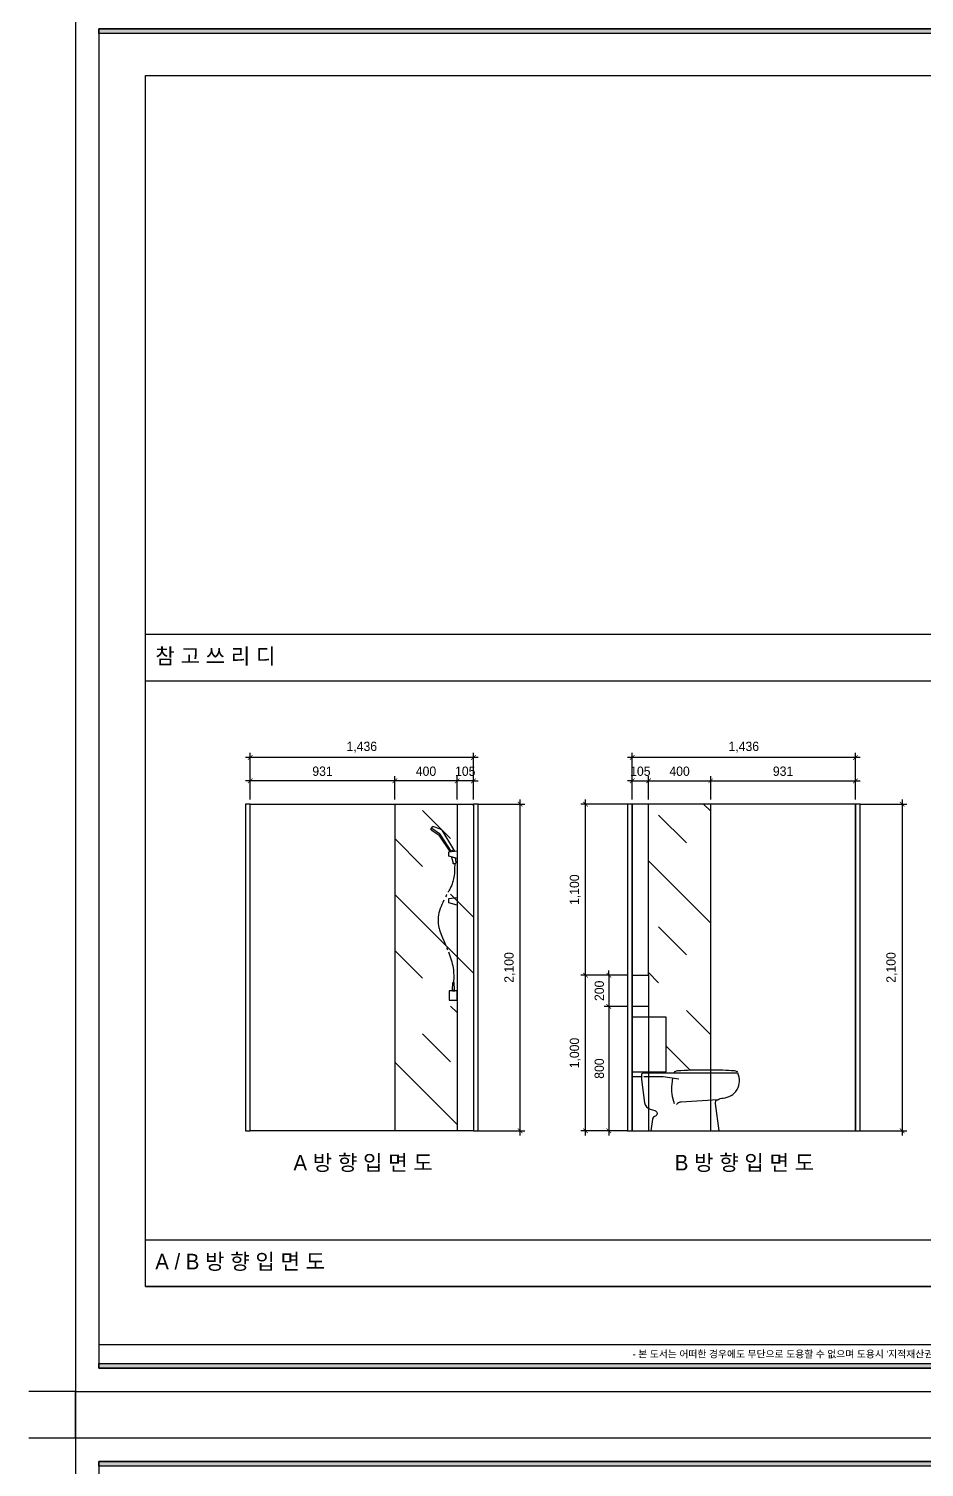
# Model space of a CAD drawing. Header units: millimetres. Extents: x 261942 to 379971, y 117646 to 213875.
# Drawn here: x 340971 to 346731, y 172719 to 181966 of the extents above; entities that cross this region are included whole.
import ezdxf
from ezdxf.enums import TextEntityAlignment as Align

# ---------------------------------------------------------------- set-up
doc = ezdxf.new("R2010")
doc.units = ezdxf.units.MM
doc.header["$LTSCALE"] = 100
doc.header["$PDMODE"] = 3
doc.layers.get('DEFPOINTS').update_dxf_attribs({"color": 248})
for name, color, linetype in [('0-ELC TEXT', 7, 'Continuous'), ('02-WAL', 2, 'Continuous'), ('03-TEXT', 3, 'Continuous'), ('03-WAL NEW', 3, 'Continuous'), ('04-WIN', 4, 'Continuous'), ('08-HAT', 8, 'Continuous'), ('F-SYM', 7, 'Continuous'), ('FORM(YOURNAME)-11', 1, 'Continuous'), ('FU', 4, 'Continuous'), ('IN', 6, 'Continuous'), ('LAXA', 4, 'Continuous')]:
    doc.layers.add(name, color=color, linetype=linetype)
doc.styles.add('HY 울릉도 L', font='')
doc.styles.add('YOURNAME', font='HY울릉도M.TTF')
doc.styles.add('코레일둥고', font='Korail_Round_Gothic_Medium.ttf')
doc.styles.get('HY 울릉도 L').set_extended_font_data('HY울릉도L')
doc.dimstyles.new('30', dxfattribs={"dimscale": 30, "dimtxt": 2, "dimasz": 1, "dimexe": 1, "dimexo": 1, "dimgap": 1, "dimtad": 1, "dimdec": 0, "dimrnd": 0.05, "dimdsep": 46, "dimlunit": 6, "dimtxsty": 'HY 울릉도 L', "dimblk": 'ARCHTICK', "dimcen": 2.5, "dimdle": 1, "dimclrd": 133, "dimclre": 133, "dimclrt": 30, "dimadec": 0, "dimazin": 0, "dimtfac": 1, "dimtdec": 0, "dimtix": 1, "dimtmove": 2, "dimatfit": 3, "dimldrblk": 'ARCHTICK', "dimfxl": 0, "dimlwd": -1, "dimlwe": -1, "dimarcsym": 0})

# ---------------------------------------------------------------- blocks, each defined once
blk = doc.blocks.new('FORM-PLAN')
at = {"layer": 'FORM(YOURNAME)-11'}
h = blk.add_hatch(color=256, dxfattribs=at)
h.dxf.hatch_style = 1
h.paths.add_polyline_path([(-71444, 55115), (10556, 55115), (10556, 54915), (-71444, 54915)])
h.paths.add_polyline_path([(-71444, -2085), (10556, -2085), (10556, -2285), (-71444, -2285)])
at = {"layer": 'DEFPOINTS', "color": 158}
blk.add_line((1346, -1285), (-71444, -1285), dxfattribs=at)
at = {"layer": 'DEFPOINTS', "color": 1}
for points in [[(-72444, 58115), (-72444, 56115), (-74444, 56115)], [(-72444, -5285), (-72444, -3285), (-74444, -3285)]]:
    blk.add_lwpolyline(points, dxfattribs=at)
at = {"layer": 'DEFPOINTS', "color": 158}
for points in [[(-71444, -2285), (10556, -2285), (10556, 55115), (-71444, 55115)], [(-69444, 53115), (-64, 53115), (-64, 1215), (-69444, 1215)]]:
    blk.add_lwpolyline(points, close=True, dxfattribs=at)
at = {"layer": 'FORM(YOURNAME)-11', "color": 250}
blk.add_lwpolyline([(-72444, -3285), (11556, -3285), (11556, 56115), (-72444, 56115)], close=True, dxfattribs=at)
at = {"layer": 'FORM(YOURNAME)-11'}
for points in [[(-71444, 55115), (10556, 55115), (10556, 54915), (-71444, 54915)], [(-71444, -2085), (10556, -2085), (10556, -2285), (-71444, -2285)]]:
    blk.add_lwpolyline(points, close=True, dxfattribs=at)
at = {"layer": 'FORM(YOURNAME)-11', "color": 1, "style": 'YOURNAME'}
blk.add_text("- 본 도서는 어떠한 경우에도 무단으로 도용할 수 없으며 도용시 '지적재산권' 보호에 관한 법률에 의거, 법적 분쟁이 발생합니다.  또한 본 도서에 관한 모든 저작권은 당사에 있습니다. -", height=300, dxfattribs=at).set_placement((-32990, -1685), align=Align.MIDDLE_CENTER)
at = {"layer": 'FORM(YOURNAME)-11', "color": 3, "style": 'YOURNAME'}
for tag, height, p in [('1', 450, (9905, 18188)), ('2', 450, (9905, 17544)), ('3', 450, (9905, 16257)), ('4', 450, (9905, 14326)), ('5', 515, (9905, 12009)), ('6', 515, (9905, 9757)), ('7', 515, (9905, 7504)), ('8', 515, (9905, 5252)), ('9', 515, (9905, 2999)), ('10', 515, (5655, 811)), ('11', 515, (9905, 747)), ('12', 515, (5655, -1441)), ('13', 515, (9905, -1441))]:
    blk.add_attdef(tag, text='', height=height, dxfattribs=at).set_placement(p, align=Align.MIDDLE_RIGHT)
blk = doc.blocks.new('*U589')
at = {"layer": 'F-SYM', "xscale": 0.15, "yscale": 0.15, "zscale": 0.15}
blk.add_blockref('FORM-PLAN', (352137.4, 173699.1), dxfattribs=at)
blk = doc.blocks.new('A$C287D6775')
for points in [[(85, 582), (121.8, 474.2), (74, 295.4)], [(56.2, 250), (25.7, 148.3), (22.4, 53.5)]]:
    blk.add_spline(points, degree=3)
at = {"layer": 'LAXA', "color": 0}
for p, q in [((20.5, 908), (96.7, 1031.8)), ((106, 1038.8), (156.7, 1055.3)), ((162.7, 1044.7), (113.4, 1011.7)), ((167.4, 1035.9), (115.5, 1001.3)), ((161.1, 1053.5), (168.7, 1041.4)), ((37.2, 898.3), (107.9, 1006.4)), ((45.5, 894.8), (114.4, 1000.2)), ((113.4, 1011.7), (107.9, 1006.4)), ((53.5, 892.7), (0, 900.1)), ((0, 851.5), (53.5, 865.4)), ((6.7, 824.8), (11, 853.9)), ((20.5, 908), (17.5, 898)), ((20.5, 908), (36.9, 895.8)), ((35.1, 859.2), (25.5, 820.3)), ((53.5, 865.4), (53.5, 892.7)), ((10.3, 819.3), (19.2, 816.7)), ((53.5, 592.7), (0, 600.1)), ((0, 551.5), (53.5, 565.4)), ((53.5, 565.4), (53.5, 592.7)), ((29.9, 5), (14.9, 5)), ((14.9, 5), (14.9, 0.7)), ((29.9, 0), (14.9, 0)), ((16, 5), (18.1, 53.5)), ((26.7, 53.5), (18.1, 53.5)), ((28.8, 5), (26.7, 53.5)), ((29.9, 5), (29.9, 0.7))]:
    blk.add_line(p, q, dxfattribs=at)
for points in [[(14.7, 818), (16.7, 785), (16.7, 768.7), (17.5, 754.2), (18.7, 741.5), (20.4, 730.3), (22.4, 720.3), (24.7, 711.3), (27, 703.1), (29.4, 695.5), (31.8, 688.4), (34.3, 681.8), (36.8, 675.5), (39.4, 669.5), (42.1, 663.7), (44.8, 658.1), (47.7, 652.5), (50.6, 647), (53.7, 641.4), (57, 635.6), (58.3, 633.3)], [(66.7, 618.5), (67.4, 617.2), (71.2, 610.4), (74.4, 604.6)], [(68.5, 278.6), (66.9, 274.8), (63.9, 267.4), (62.2, 263.2)]]:
    blk.add_lwpolyline(points, dxfattribs=at)
for centre, radius, start, end in [((109.7, 1024.2), 15, 104.07441, 149.75149), ((157.7, 1051.4), 4, 32.11225, 104.07441), ((165.3, 1039.3), 4, 302.11225, 32.11225), ((117.6, 997.9), 4, 122.11225, 145.12758), ((11.7, 824.1), 5, 171.63422, 253.68692), ((20.6, 821.5), 5, 253.68692, 346.14119)]:
    blk.add_arc(centre, radius, start, end, dxfattribs=at)
blk = doc.blocks.new('A$C03502E79')
at = {"layer": 'FU'}
for p, q in [((470.7, 730.3), (690.2, 730.3)), ((470.7, 380), (470.7, 730.3)), ((685.2, 380), (470.7, 380)), ((690.2, 350), (630.2, 350))]:
    blk.add_line(p, q, dxfattribs=at)
for points in [[(15.2, 370), (620.2, 370, -0.414214), (630.2, 360), (630.2, 330), (610.2, 180, -0.301835), (575.2, 140), (545.2, 130, 0.236068), (530.2, 115, 0.414214), (540.2, 95, -0.236068), (560.2, 75), (570.2, 0), (130.2, 0), (155.2, 175, 0.355041), (140.2, 200, 0.129466), (105.2, 210, -0.524362), (10.2, 370)], [(10.2, 375, -0.668179), (9.9, 375.8, -0.060345), (15.2, 380, -0.125104), (32.7, 385.3, -0.015271), (180.2, 390), (230.2, 390, -0.013252), (397.8, 385.4, -0.12379), (415.2, 380, -0.059757), (420.5, 375.8, -0.668179), (420.2, 375)], [(430, 341), (435.2, 300, -0.122797), (420.2, 175)], [(140.2, 200), (375.2, 185, -0.20266), (405.2, 170)]]:
    blk.add_lwpolyline(points, format="xyb", dxfattribs=at)
blk.add_lwpolyline([(615.2, 350), (490.2, 350), (390.2, 335)], dxfattribs=at)
blk = doc.blocks.new('_ArchTick')
at = {"color": 0, "linetype": 'ByBlock', "const_width": 0.15}
blk.add_lwpolyline([(-0.5, -0.5), (0.5, 0.5)], dxfattribs=at)
blk = doc.blocks.new('*D213')
at = {"layer": '02-WAL', "color": 133}
for p, q in [((344926.9, 177131.7), (345386.9, 177131.7)), ((344956.9, 177011.7), (344956.9, 177161.7)), ((345356.9, 177011.7), (345356.9, 177161.7))]:
    blk.add_line(p, q, dxfattribs=at)
at = {"layer": 'DEFPOINTS', "color": 0}
for p in [(345356.9, 177131.7), (344956.9, 176981.7), (345356.9, 176981.7)]:
    blk.add_point(p, dxfattribs=at)
at = {"layer": '02-WAL', "color": 133, "xscale": 30, "yscale": 30, "zscale": 30, "rotation": 180}
blk.add_blockref('_ArchTick', (344956.9, 177131.7), dxfattribs=at)
at = {"layer": '02-WAL', "color": 133, "xscale": 30, "yscale": 30, "zscale": 30}
blk.add_blockref('_ArchTick', (345356.9, 177131.7), dxfattribs=at)
at = {"layer": '02-WAL', "color": 30, "insert": (345156.9, 177193), "char_height": 60, "attachment_point": 5, "style": 'HY 울릉도 L'}
blk.add_mtext('400', dxfattribs=at)
blk = doc.blocks.new('*D214')
at = {"layer": '02-WAL', "color": 133}
for p, q in [((345326.9, 177131.7), (346317.9, 177131.7)), ((345356.9, 177011.7), (345356.9, 177161.7)), ((346287.9, 177011.7), (346287.9, 177161.7))]:
    blk.add_line(p, q, dxfattribs=at)
at = {"layer": 'DEFPOINTS', "color": 0}
for p in [(346287.9, 177131.7), (345356.9, 176981.7), (346287.9, 176981.7)]:
    blk.add_point(p, dxfattribs=at)
at = {"layer": '02-WAL', "color": 133, "xscale": 30, "yscale": 30, "zscale": 30, "rotation": 180}
blk.add_blockref('_ArchTick', (345356.9, 177131.7), dxfattribs=at)
at = {"layer": '02-WAL', "color": 133, "xscale": 30, "yscale": 30, "zscale": 30}
blk.add_blockref('_ArchTick', (346287.9, 177131.7), dxfattribs=at)
at = {"layer": '02-WAL', "color": 30, "insert": (345822.4, 177193.1), "char_height": 60, "attachment_point": 5, "style": 'HY 울릉도 L'}
blk.add_mtext('931', dxfattribs=at)
blk = doc.blocks.new('*D206')
at = {"layer": '02-WAL', "color": 133}
for p, q in [((346317.9, 177281.7), (344821.9, 177281.7)), ((344851.9, 177011.7), (344851.9, 177311.7)), ((346287.9, 177011.7), (346287.9, 177311.7))]:
    blk.add_line(p, q, dxfattribs=at)
at = {"layer": 'DEFPOINTS', "color": 0}
for p in [(344851.9, 177281.7), (344851.9, 176981.7), (346287.9, 176981.7)]:
    blk.add_point(p, dxfattribs=at)
at = {"layer": '02-WAL', "color": 133, "xscale": 30, "yscale": 30, "zscale": 30, "rotation": 180}
blk.add_blockref('_ArchTick', (344851.9, 177281.7), dxfattribs=at)
at = {"layer": '02-WAL', "color": 133, "xscale": 30, "yscale": 30, "zscale": 30}
blk.add_blockref('_ArchTick', (346287.9, 177281.7), dxfattribs=at)
at = {"layer": '02-WAL', "color": 30, "insert": (345569.9, 177347.7), "char_height": 60, "attachment_point": 5, "style": 'HY 울릉도 L'}
blk.add_mtext('1,436', dxfattribs=at)
blk = doc.blocks.new('*D215')
at = {"layer": '02-WAL', "color": 133}
for p, q in [((346587.9, 177011.7), (346587.9, 174851.7)), ((346317.9, 176981.7), (346617.9, 176981.7)), ((346317.9, 174881.7), (346617.9, 174881.7))]:
    blk.add_line(p, q, dxfattribs=at)
at = {"layer": 'DEFPOINTS', "color": 0}
for p in [(346287.9, 176981.7), (346287.9, 174881.7), (346587.9, 174881.7)]:
    blk.add_point(p, dxfattribs=at)
at = {"layer": '02-WAL', "color": 133, "xscale": 30, "yscale": 30, "zscale": 30}
for p, rotation in [((346587.9, 176981.7), 90), ((346587.9, 174881.7), 270)]:
    blk.add_blockref('_ArchTick', p, dxfattribs=dict(at, rotation=rotation))
at = {"layer": '02-WAL', "color": 30, "insert": (346522, 175931.7), "char_height": 60, "attachment_point": 5, "rotation": 90, "style": 'HY 울릉도 L'}
blk.add_mtext('2,100', dxfattribs=at)
blk = doc.blocks.new('*D216')
at = {"layer": '02-WAL', "color": 133}
for p, q in [((344551.9, 174851.7), (344551.9, 175911.7)), ((344821.9, 175881.7), (344521.9, 175881.7)), ((344821.9, 174881.7), (344521.9, 174881.7))]:
    blk.add_line(p, q, dxfattribs=at)
at = {"layer": 'DEFPOINTS', "color": 0}
for p in [(344551.9, 175881.7), (344851.9, 175881.7), (344851.9, 174881.7)]:
    blk.add_point(p, dxfattribs=at)
at = {"layer": '02-WAL', "color": 133, "xscale": 30, "yscale": 30, "zscale": 30}
for p, rotation in [((344551.9, 175881.7), 90), ((344551.9, 174881.7), 270)]:
    blk.add_blockref('_ArchTick', p, dxfattribs=dict(at, rotation=rotation))
at = {"layer": '02-WAL', "color": 30, "insert": (344486, 175381.7), "char_height": 60, "attachment_point": 5, "rotation": 90, "style": 'HY 울릉도 L'}
blk.add_mtext('1,000', dxfattribs=at)
blk = doc.blocks.new('*D217')
at = {"layer": '02-WAL', "color": 133}
for p, q in [((344701.9, 175881.7), (344701.9, 175911.7)), ((344821.9, 175881.7), (344671.9, 175881.7)), ((344701.9, 175881.7), (344701.9, 175681.7)), ((344821.9, 175681.7), (344671.9, 175681.7)), ((344701.9, 175681.7), (344701.9, 175651.7))]:
    blk.add_line(p, q, dxfattribs=at)
at = {"layer": 'DEFPOINTS', "color": 0}
for p in [(344851.9, 175881.7), (344701.9, 175681.7), (344851.9, 175681.7)]:
    blk.add_point(p, dxfattribs=at)
at = {"layer": '02-WAL', "color": 133, "xscale": 30, "yscale": 30, "zscale": 30}
for p, rotation in [((344701.9, 175881.7), 270), ((344701.9, 175681.7), 90)]:
    blk.add_blockref('_ArchTick', p, dxfattribs=dict(at, rotation=rotation))
at = {"layer": '02-WAL', "color": 30, "insert": (344640.7, 175781.7), "char_height": 60, "attachment_point": 5, "rotation": 90, "style": 'HY 울릉도 L'}
blk.add_mtext('200', dxfattribs=at)
blk = doc.blocks.new('*D209')
at = {"layer": '02-WAL', "color": 133}
for p, q in [((344701.9, 175711.7), (344701.9, 174851.7)), ((344821.9, 175681.7), (344671.9, 175681.7)), ((344821.9, 174881.7), (344671.9, 174881.7))]:
    blk.add_line(p, q, dxfattribs=at)
at = {"layer": 'DEFPOINTS', "color": 0}
for p in [(344851.9, 175681.7), (344701.9, 174881.7), (344851.9, 174881.7)]:
    blk.add_point(p, dxfattribs=at)
at = {"layer": '02-WAL', "color": 133, "xscale": 30, "yscale": 30, "zscale": 30}
for p, rotation in [((344701.9, 175681.7), 90), ((344701.9, 174881.7), 270)]:
    blk.add_blockref('_ArchTick', p, dxfattribs=dict(at, rotation=rotation))
at = {"layer": '02-WAL', "color": 30, "insert": (344640.6, 175281.7), "char_height": 60, "attachment_point": 5, "rotation": 90, "style": 'HY 울릉도 L'}
blk.add_mtext('800', dxfattribs=at)
blk = doc.blocks.new('*D210')
at = {"layer": '02-WAL', "color": 133}
for p, q in [((344551.9, 175851.7), (344551.9, 177011.7)), ((344821.9, 176981.7), (344521.9, 176981.7)), ((344821.9, 175881.7), (344521.9, 175881.7))]:
    blk.add_line(p, q, dxfattribs=at)
at = {"layer": 'DEFPOINTS', "color": 0}
for p in [(344551.9, 176981.7), (344851.9, 176981.7), (344851.9, 175881.7)]:
    blk.add_point(p, dxfattribs=at)
at = {"layer": '02-WAL', "color": 133, "xscale": 30, "yscale": 30, "zscale": 30}
for p, rotation in [((344551.9, 176981.7), 90), ((344551.9, 175881.7), 270)]:
    blk.add_blockref('_ArchTick', p, dxfattribs=dict(at, rotation=rotation))
at = {"layer": '02-WAL', "color": 30, "insert": (344486, 176431.7), "char_height": 60, "attachment_point": 5, "rotation": 90, "style": 'HY 울릉도 L'}
blk.add_mtext('1,100', dxfattribs=at)
blk = doc.blocks.new('*D211')
at = {"layer": '02-WAL', "color": 133}
for p, q in [((344130.8, 174851.7), (344130.8, 177011.7)), ((343860.8, 176981.7), (344160.8, 176981.7)), ((343860.8, 174881.7), (344160.8, 174881.7))]:
    blk.add_line(p, q, dxfattribs=at)
at = {"layer": 'DEFPOINTS', "color": 0}
for p in [(343830.8, 176981.7), (344130.8, 176981.7), (343830.8, 174881.7)]:
    blk.add_point(p, dxfattribs=at)
at = {"layer": '02-WAL', "color": 133, "xscale": 30, "yscale": 30, "zscale": 30}
for p, rotation in [((344130.8, 176981.7), 90), ((344130.8, 174881.7), 270)]:
    blk.add_blockref('_ArchTick', p, dxfattribs=dict(at, rotation=rotation))
at = {"layer": '02-WAL', "color": 30, "insert": (344064.9, 175931.7), "char_height": 60, "attachment_point": 5, "rotation": 90, "style": 'HY 울릉도 L'}
blk.add_mtext('2,100', dxfattribs=at)
blk = doc.blocks.new('*D212')
at = {"layer": '02-WAL', "color": 133}
for p, q in [((343755.8, 177131.7), (343295.8, 177131.7)), ((343325.8, 177011.7), (343325.8, 177161.7)), ((343725.8, 177011.7), (343725.8, 177161.7))]:
    blk.add_line(p, q, dxfattribs=at)
at = {"layer": 'DEFPOINTS', "color": 0}
for p in [(343325.8, 177131.7), (343325.8, 176981.7), (343725.8, 176981.7)]:
    blk.add_point(p, dxfattribs=at)
at = {"layer": '02-WAL', "color": 133, "xscale": 30, "yscale": 30, "zscale": 30, "rotation": 180}
blk.add_blockref('_ArchTick', (343325.8, 177131.7), dxfattribs=at)
at = {"layer": '02-WAL', "color": 133, "xscale": 30, "yscale": 30, "zscale": 30}
blk.add_blockref('_ArchTick', (343725.8, 177131.7), dxfattribs=at)
at = {"layer": '02-WAL', "color": 30, "insert": (343525.8, 177193), "char_height": 60, "attachment_point": 5, "style": 'HY 울릉도 L'}
blk.add_mtext('400', dxfattribs=at)
blk = doc.blocks.new('*D207')
at = {"layer": '02-WAL', "color": 133}
for p, q in [((343355.8, 177131.7), (342364.8, 177131.7)), ((342394.8, 177011.7), (342394.8, 177161.7)), ((343325.8, 177011.7), (343325.8, 177161.7))]:
    blk.add_line(p, q, dxfattribs=at)
at = {"layer": 'DEFPOINTS', "color": 0}
for p in [(342394.8, 177131.7), (342394.8, 176981.7), (343325.8, 176981.7)]:
    blk.add_point(p, dxfattribs=at)
at = {"layer": '02-WAL', "color": 133, "xscale": 30, "yscale": 30, "zscale": 30, "rotation": 180}
blk.add_blockref('_ArchTick', (342394.8, 177131.7), dxfattribs=at)
at = {"layer": '02-WAL', "color": 133, "xscale": 30, "yscale": 30, "zscale": 30}
blk.add_blockref('_ArchTick', (343325.8, 177131.7), dxfattribs=at)
at = {"layer": '02-WAL', "color": 30, "insert": (342860.3, 177193.1), "char_height": 60, "attachment_point": 5, "style": 'HY 울릉도 L'}
blk.add_mtext('931', dxfattribs=at)
blk = doc.blocks.new('*D208')
at = {"layer": '02-WAL', "color": 133}
for p, q in [((343860.8, 177281.7), (342364.8, 177281.7)), ((342394.8, 177011.7), (342394.8, 177311.7)), ((343830.8, 177011.7), (343830.8, 177311.7))]:
    blk.add_line(p, q, dxfattribs=at)
at = {"layer": 'DEFPOINTS', "color": 0}
for p in [(342394.8, 177281.7), (342394.8, 176981.7), (343830.8, 176981.7)]:
    blk.add_point(p, dxfattribs=at)
at = {"layer": '02-WAL', "color": 133, "xscale": 30, "yscale": 30, "zscale": 30, "rotation": 180}
blk.add_blockref('_ArchTick', (342394.8, 177281.7), dxfattribs=at)
at = {"layer": '02-WAL', "color": 133, "xscale": 30, "yscale": 30, "zscale": 30}
blk.add_blockref('_ArchTick', (343830.8, 177281.7), dxfattribs=at)
at = {"layer": '02-WAL', "color": 30, "insert": (343112.8, 177347.7), "char_height": 60, "attachment_point": 5, "style": 'HY 울릉도 L'}
blk.add_mtext('1,436', dxfattribs=at)
blk = doc.blocks.new('*D282')
at = {"layer": '03-TEXT', "color": 133}
for p, q in [((344851.9, 177131.7), (344821.9, 177131.7)), ((344851.9, 177011.7), (344851.9, 177161.7)), ((344851.9, 177131.7), (344956.9, 177131.7)), ((344956.9, 177011.7), (344956.9, 177161.7)), ((344956.9, 177131.7), (344986.9, 177131.7))]:
    blk.add_line(p, q, dxfattribs=at)
at = {"layer": 'DEFPOINTS', "color": 0}
for p in [(344956.9, 177131.7), (344851.9, 176981.7), (344956.9, 176981.7)]:
    blk.add_point(p, dxfattribs=at)
at = {"layer": '03-TEXT', "color": 133, "xscale": 30, "yscale": 30, "zscale": 30}
blk.add_blockref('_ArchTick', (344851.9, 177131.7), dxfattribs=at)
at = {"layer": '03-TEXT', "color": 133, "xscale": 30, "yscale": 30, "zscale": 30, "rotation": 180}
blk.add_blockref('_ArchTick', (344956.9, 177131.7), dxfattribs=at)
at = {"layer": '03-TEXT', "color": 30, "insert": (344904.4, 177193), "char_height": 60, "attachment_point": 5, "style": 'HY 울릉도 L'}
blk.add_mtext('105', dxfattribs=at)
blk = doc.blocks.new('*D283')
at = {"layer": '02-WAL', "color": 133}
for p, q in [((343725.8, 177131.7), (343695.8, 177131.7)), ((343725.8, 177011.7), (343725.8, 177161.7)), ((343830.8, 177131.7), (343725.8, 177131.7)), ((343830.8, 177011.7), (343830.8, 177161.7)), ((343830.8, 177131.7), (343860.8, 177131.7))]:
    blk.add_line(p, q, dxfattribs=at)
at = {"layer": 'DEFPOINTS', "color": 0}
for p in [(343725.8, 177131.7), (343725.8, 176981.7), (343830.8, 176981.7)]:
    blk.add_point(p, dxfattribs=at)
at = {"layer": '02-WAL', "color": 133, "xscale": 30, "yscale": 30, "zscale": 30}
blk.add_blockref('_ArchTick', (343725.8, 177131.7), dxfattribs=at)
at = {"layer": '02-WAL', "color": 133, "xscale": 30, "yscale": 30, "zscale": 30, "rotation": 180}
blk.add_blockref('_ArchTick', (343830.8, 177131.7), dxfattribs=at)
at = {"layer": '02-WAL', "color": 30, "insert": (343778.3, 177193), "char_height": 60, "attachment_point": 5, "style": 'HY 울릉도 L'}
blk.add_mtext('105', dxfattribs=at)
blk = doc.blocks.new('*U590')
at = {"layer": 'F-SYM', "xscale": 0.15, "yscale": 0.15, "zscale": 0.15}
blk.add_blockref('FORM-PLAN', (352137.4, 164489.1), dxfattribs=at)

msp = doc.modelspace()

# ---------------------------------------------------------------- hatches: boundary and pattern name
at = {"layer": '08-HAT'}
h = msp.add_hatch(dxfattribs=at)
h.set_pattern_fill('INSUL', color=256, scale=80, angle=-45)
h.set_pattern_definition([(315, (157432.6, 536869.2), (538.8154, 538.8154), []), (315, (157612.2, 537048.8), (538.8154, 538.8154), [254, -254]), (315, (157791.8, 537228.4), (538.8154, 538.8154), [254, -254])])
edge = h.paths.add_edge_path()
edge.add_line((343325.8, 176981.7), (343830.8, 176981.7))
edge.add_line((343830.8, 176981.7), (343830.8, 176681.8))
edge.add_line((343830.8, 176681.8), (343813.4, 176679.4))
edge.add_line((343813.4, 176679.4), (343810.3, 176689.7))
edge.add_line((343810.3, 176689.7), (343734.1, 176813.5))
edge.add_arc((343721.1, 176805.9), 15, 30.24851, 67.9458)
edge.add_line((343726.8, 176819.8), (343674.6, 176836.8))
edge.add_arc((343673.1, 176833.1), 4, 67.9458, 147.88775)
edge.add_line((343669.7, 176835.3), (343662.1, 176823.1))
edge.add_arc((343665.5, 176821), 4, 147.88775, 234.7332)
edge.add_line((343663.2, 176817.8), (343715.5, 176782.9))
edge.add_arc((343713.2, 176779.6), 4, 31.44693, 54.7332, ccw=False)
edge.add_line((343716.6, 176781.7), (343785.9, 176675.7))
edge.add_line((343785.9, 176675.7), (343777.3, 176674.5))
edge.add_line((343777.3, 176674.5), (343777.3, 176647.2))
edge.add_line((343777.3, 176647.2), (343795.4, 176642.5))
edge.add_line((343795.4, 176642.5), (343805.3, 176602))
edge.add_arc((343810.2, 176603.2), 5, 193.85881, 286.31308)
edge.add_line((343811.6, 176598.4), (343820.5, 176601))
edge.add_arc((343819.1, 176605.8), 5, 286.31308, 368.36578)
edge.add_line((343824.1, 176606.5), (343819.7, 176636.1))
edge.add_line((343819.7, 176636.1), (343830.8, 176633.3))
edge.add_line((343830.8, 176633.3), (343830.8, 176381.8))
edge.add_line((343830.8, 176381.8), (343777.3, 176374.5))
edge.add_line((343777.3, 176374.5), (343777.3, 176347.2))
edge.add_line((343777.3, 176347.2), (343830.8, 176333.3))
edge.add_line((343830.8, 176333.3), (343830.8, 175881.7))
edge.add_line((343830.8, 175881.7), (343725.8, 175881.7))
edge.add_line((343725.8, 175881.7), (343725.8, 174881.7))
edge.add_line((343725.8, 174881.7), (343325.8, 174881.7))
edge.add_line((343325.8, 174881.7), (343325.8, 176981.7))
h = msp.add_hatch(dxfattribs=at)
h.set_pattern_fill('INSUL', color=256, scale=80, angle=-45)
h.paths.add_polyline_path([(345356.9, 176981.7), (344956.9, 176981.7), (344956.9, 175881.7), (344956.9, 175612.1), (345071.4, 175612.1), (345071.4, 175251.7), (345117.1, 175251.7, -0.124849), (345126.9, 175261.7, -0.12379), (345144.3, 175267.1, -0.013252), (345311.9, 175271.7), (345356.9, 175271.7)])

# ---------------------------------------------------------------- linework, layer by layer
at = {"layer": '0-ELC TEXT'}
for p, q in [((341720.7, 178073.9), (352127.7, 178073.9)), ((341720.7, 177773.9), (352127.7, 177773.9)), ((341720.7, 174181.4), (352127.7, 174181.4)), ((341720.7, 173881.4), (352127.7, 173881.4))]:
    msp.add_line(p, q, dxfattribs=at)
at = {"layer": '02-WAL'}
for points in [[(342364.8, 174881.7), (342394.8, 174881.7), (342394.8, 176981.7), (342364.8, 176981.7)], [(343830.8, 176981.7), (343830.8, 174881.7), (342394.8, 174881.7), (342394.8, 176981.7)], [(343830.8, 174881.7), (343860.8, 174881.7), (343860.8, 176981.7), (343830.8, 176981.7)], [(344821.9, 174881.7), (344851.9, 174881.7), (344851.9, 176981.7), (344821.9, 176981.7)], [(344851.9, 176981.7), (344851.9, 174881.7), (346287.9, 174881.7), (346287.9, 176981.7)], [(346287.9, 174881.7), (346317.9, 174881.7), (346317.9, 176981.7), (346287.9, 176981.7)]]:
    msp.add_lwpolyline(points, close=True, dxfattribs=at)
at = {"layer": '03-TEXT'}
msp.add_line((344956.9, 175881.7), (344956.9, 176981.7), dxfattribs=at)
at = {"layer": '03-WAL NEW'}
for p, q in [((343725.8, 176981.7), (343725.8, 174881.7)), ((344956.9, 175681.7), (344851.9, 175681.7))]:
    msp.add_line(p, q, dxfattribs=at)
msp.add_lwpolyline([(344851.9, 175881.7), (344956.9, 175881.7), (344956.9, 174881.7)], dxfattribs=at)
at = {"layer": '04-WIN'}
for p, q in [((343325.8, 176981.7), (343325.8, 174881.7)), ((345356.9, 174881.7), (345356.9, 176981.7))]:
    msp.add_line(p, q, dxfattribs=at)
at = {"layer": 'IN'}
msp.add_lwpolyline([(343675.8, 175781.7), (343675.8, 175721.7), (343725.8, 175721.7), (343725.8, 175781.7)], close=True, dxfattribs=at)

# ---------------------------------------------------------------- block references
at = {"color": 10}
for name in ['*U589', '*U590']:
    msp.add_blockref(name, (0, 0), dxfattribs=at)
at = {"layer": 'FU', "xscale": -1}
msp.add_blockref('A$C03502E79', (345542.1, 174881.7), dxfattribs=at)
at = {"layer": 'IN', "xscale": -1}
msp.add_blockref('A$C287D6775', (343725.8, 175781.7), dxfattribs=at)

# ---------------------------------------------------------------- texts
at = {"layer": '0-ELC TEXT', "style": '코레일둥고'}
for s, p in [('참 고 쓰 리 디', (341784.7, 177883.5)), ('A 방 향 입 면 도', (342673.4, 174627)), ('B 방 향 입 면 도', (345126.2, 174627)), ('A / B 방 향 입 면 도', (341784.7, 173991))]:
    msp.add_text(s, height=100, dxfattribs=at).set_placement(p)

# ---------------------------------------------------------------- dimensions: what is measured, and where the dimension line sits
at = {"layer": '02-WAL'}
for base, p1, p2, angle, picture, middle in [((342394.8, 177281.7), (343830.8, 176981.7), (342394.8, 176981.7), 180, '*D208', (343112.8, 177347.7)), ((342394.8, 177131.7), (343325.8, 176981.7), (342394.8, 176981.7), 0, '*D207', (342860.3, 177193.1)), ((343325.8, 177131.7), (343725.8, 176981.7), (343325.8, 176981.7), 0, '*D212', (343525.8, 177193)), ((344130.8, 176981.7), (343830.8, 174881.7), (343830.8, 176981.7), 90, '*D211', (344064.9, 175931.7)), ((344551.9, 176981.7), (344851.9, 175881.7), (344851.9, 176981.7), 90, '*D210', (344486, 176431.7)), ((346587.9, 174881.7), (346287.9, 176981.7), (346287.9, 174881.7), 90, '*D215', (346522, 175931.7)), ((344551.9, 175881.7), (344851.9, 174881.7), (344851.9, 175881.7), 90, '*D216', (344486, 175381.7)), ((344701.9, 175681.7), (344851.9, 175881.7), (344851.9, 175681.7), 90, '*D217', (344640.7, 175781.7)), ((344701.9, 174881.7), (344851.9, 175681.7), (344851.9, 174881.7), 90, '*D209', (344640.6, 175281.7))]:
    dim = msp.add_linear_dim(base=base, p1=p1, p2=p2, angle=angle, dimstyle='30', dxfattribs=at)
    dim.commit()
    dim.dimension.update_dxf_attribs({"geometry": picture, "text_midpoint": middle})
for base, p1, p2, picture, middle in [((344851.9, 177281.7), (346287.9, 176981.7), (344851.9, 176981.7), '*D206', (345569.9, 177347.7)), ((343725.8, 177131.7), (343830.8, 176981.7), (343725.8, 176981.7), '*D283', (343778.3, 177193)), ((345356.9, 177131.7), (344956.9, 176981.7), (345356.9, 176981.7), '*D213', (345156.9, 177193)), ((346287.9, 177131.7), (345356.9, 176981.7), (346287.9, 176981.7), '*D214', (345822.4, 177193.1))]:
    dim = msp.add_linear_dim(base=base, p1=p1, p2=p2, dimstyle='30', dxfattribs=at)
    dim.commit()
    dim.dimension.update_dxf_attribs({"geometry": picture, "text_midpoint": middle})
at = {"layer": '03-TEXT'}
dim = msp.add_linear_dim(base=(344956.9, 177131.7), p1=(344851.9, 176981.7), p2=(344956.9, 176981.7), dimstyle='30', override={"dimfxl": 1.25}, dxfattribs=at)
dim.commit()
dim.dimension.update_dxf_attribs({"geometry": '*D282', "text_midpoint": (344904.4, 177193)})

doc.saveas('drawing.dxf')
